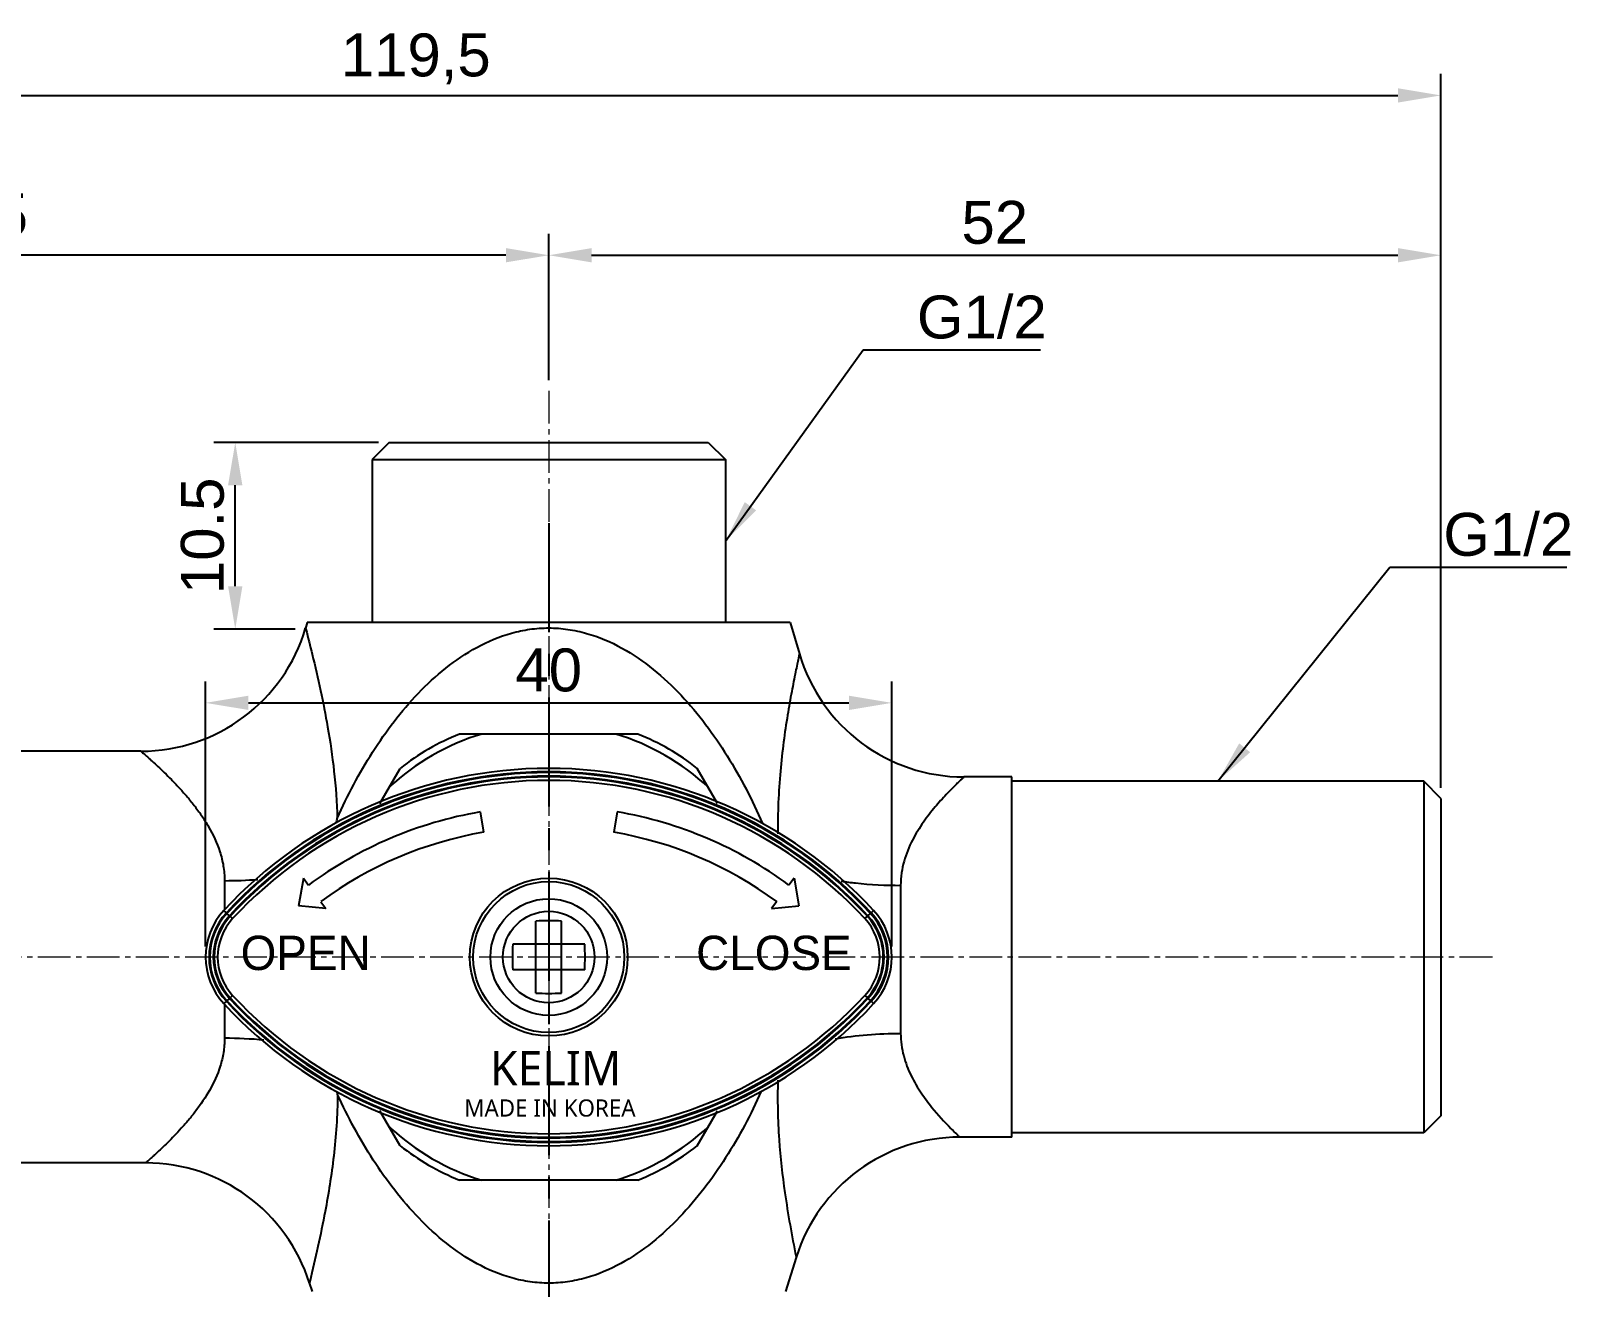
# Model space of a CAD drawing. Header units: millimetres. Extents: x 4590 to 5010, y -46 to 251.
# Drawn here: x 4672.5 to 4762.2, y 60.5 to 133.8 of the extents above; entities that cross this region are included whole.
import ezdxf

# ---------------------------------------------------------------- set-up
doc = ezdxf.new("R2010")
doc.units = ezdxf.units.MM
doc.header["$LTSCALE"] = 0.1
doc.linetypes.add('CENTER2', pattern=[28.575, 19.05, -3.175, 3.175, -3.175])
doc.linetypes.add('CENTERX2', pattern=[101.6, 63.5, -12.7, 12.7, -12.7])
for name, color, linetype in [('CENTER', 1, 'CENTERX2'), ('DIM', 3, 'Continuous'), ('FORM', 7, 'Continuous'), ('MEMBER', 7, 'Continuous')]:
    doc.layers.add(name, color=color, linetype=linetype)
doc.layers.add('Cneter', color=1, linetype='CENTER2', lineweight=13)
doc.styles.get("Standard").update_dxf_attribs({"font": 'arial.ttf'})
doc.dimstyles.new('ISO-25', dxfattribs={"dimtxt": 2.5, "dimasz": 2.5, "dimexe": 1.25, "dimexo": 0.625, "dimtad": 1, "dimtxsty": 'Standard', "dimcen": 2.5, "dimadec": 0, "dimazin": 0, "dimtfac": 1, "dimtmove": 0, "dimatfit": 3, "dimfxl": 1, "dimarcsym": 0})

# ---------------------------------------------------------------- blocks, each defined once
blk = doc.blocks.new('*D64')
at = {"layer": 'Defpoints', "color": 0, "transparency": 16777216}
for p in [(4684.383, 109.774), (4693.356, 109.774), (4688.501, 98.888)]:
    blk.add_point(p, dxfattribs=at)
at = {"layer": 'DIM', "color": 0, "lineweight": -2, "transparency": 16777216}
for p, q in [((4692.731, 109.774), (4683.133, 109.774)), ((4684.383, 101.388), (4684.383, 107.274)), ((4687.876, 98.888), (4683.133, 98.888))]:
    blk.add_line(p, q, dxfattribs=at)
at = {"layer": 'DIM', "color": 0, "transparency": 16777216}
for points in [[(4683.966, 107.274), (4684.8, 107.274), (4684.383, 109.774)], [(4683.966, 101.388), (4684.8, 101.388), (4684.383, 98.888)]]:
    blk.add_solid(points, dxfattribs=at)
at = {"layer": 'DIM', "color": 0, "transparency": 16777216, "insert": (4682.481, 104.331), "char_height": 2.5, "attachment_point": 5, "rotation": 90}
blk.add_mtext('10.5', dxfattribs=at)
blk = doc.blocks.new('*D66')
at = {"layer": 'Defpoints', "color": 0, "transparency": 16777216}
for p in [(4754.656, 120.687), (4702.656, 112.774), (4754.656, 89.024)]:
    blk.add_point(p, dxfattribs=at)
at = {"layer": 'DIM', "color": 0, "lineweight": -2, "transparency": 16777216}
for p, q in [((4702.656, 113.399), (4702.656, 121.937)), ((4754.656, 89.649), (4754.656, 121.937)), ((4705.156, 120.687), (4752.156, 120.687))]:
    blk.add_line(p, q, dxfattribs=at)
at = {"layer": 'DIM', "color": 0, "transparency": 16777216}
for points in [[(4705.156, 121.104), (4705.156, 120.271), (4702.656, 120.687)], [(4752.156, 121.104), (4752.156, 120.271), (4754.656, 120.687)]]:
    blk.add_solid(points, dxfattribs=at)
at = {"layer": 'DIM', "color": 0, "transparency": 16777216, "insert": (4728.656, 122.589), "char_height": 2.5, "attachment_point": 5}
blk.add_mtext('52', dxfattribs=at)
blk = doc.blocks.new('*D63')
at = {"layer": 'Defpoints', "color": 0, "transparency": 16777216}
for p in [(4635.156, 120.687), (4702.656, 112.774), (4635.156, 90.074)]:
    blk.add_point(p, dxfattribs=at)
at = {"layer": 'DIM', "color": 0, "lineweight": -2, "transparency": 16777216}
for p, q in [((4635.156, 90.699), (4635.156, 121.937)), ((4702.656, 113.399), (4702.656, 121.937)), ((4700.156, 120.687), (4637.656, 120.687))]:
    blk.add_line(p, q, dxfattribs=at)
at = {"layer": 'DIM', "color": 0, "transparency": 16777216}
for points in [[(4637.656, 121.104), (4637.656, 120.271), (4635.156, 120.687)], [(4700.156, 121.104), (4700.156, 120.271), (4702.656, 120.687)]]:
    blk.add_solid(points, dxfattribs=at)
at = {"layer": 'DIM', "color": 0, "transparency": 16777216, "insert": (4668.906, 122.815), "char_height": 2.5, "attachment_point": 5}
blk.add_mtext('67,5', dxfattribs=at)
blk = doc.blocks.new('*D62')
at = {"layer": 'Defpoints', "color": 0, "transparency": 16777216}
for p in [(4754.656, 130.004), (4635.156, 106.318), (4754.656, 106.318)]:
    blk.add_point(p, dxfattribs=at)
at = {"layer": 'DIM', "color": 0, "lineweight": -2, "transparency": 16777216}
for p, q in [((4635.156, 106.943), (4635.156, 131.254)), ((4754.656, 106.943), (4754.656, 131.254)), ((4637.656, 130.004), (4752.156, 130.004))]:
    blk.add_line(p, q, dxfattribs=at)
at = {"layer": 'DIM', "color": 0, "transparency": 16777216}
for points in [[(4637.656, 130.421), (4637.656, 129.588), (4635.156, 130.004)], [(4752.156, 130.421), (4752.156, 129.588), (4754.656, 130.004)]]:
    blk.add_solid(points, dxfattribs=at)
at = {"layer": 'DIM', "color": 0, "transparency": 16777216, "insert": (4694.906, 132.132), "char_height": 2.5, "attachment_point": 5}
blk.add_mtext('119,5', dxfattribs=at)
blk = doc.blocks.new('*D69')
at = {"layer": 'Defpoints', "color": 0, "transparency": 16777216}
for p in [(4722.656, 94.593), (4682.656, 79.774), (4722.656, 79.773)]:
    blk.add_point(p, dxfattribs=at)
at = {"layer": 'DIM', "color": 0, "lineweight": -2, "transparency": 16777216}
for p, q in [((4682.656, 80.399), (4682.656, 95.843)), ((4722.656, 80.398), (4722.656, 95.843)), ((4685.156, 94.593), (4720.156, 94.593))]:
    blk.add_line(p, q, dxfattribs=at)
at = {"layer": 'DIM', "color": 0, "transparency": 16777216}
for points in [[(4685.156, 95.01), (4685.156, 94.177), (4682.656, 94.593)], [(4720.156, 95.01), (4720.156, 94.177), (4722.656, 94.593)]]:
    blk.add_solid(points, dxfattribs=at)
at = {"layer": 'DIM', "color": 0, "transparency": 16777216, "insert": (4702.656, 96.495), "char_height": 2.5, "attachment_point": 5}
blk.add_mtext('40', dxfattribs=at)

msp = doc.modelspace()

# ---------------------------------------------------------------- linework, layer by layer
at = {"layer": 'CENTER'}
msp.add_line((4702.656, 105.065), (4702.656, 16.602), dxfattribs=at)
at = {"layer": 'Cneter'}
for p, q in [((4702.656, 112.774), (4702.656, 46.774)), ((4757.656, 79.774), (4631.787, 79.773))]:
    msp.add_line(p, q, dxfattribs=at)
at = {"layer": 'FORM'}
for p, q in [((4698.656, 88.232), (4698.86, 87.049)), ((4706.654, 88.233), (4706.451, 87.05)), ((4688.359, 84.371), (4688.074, 82.756)), ((4688.359, 84.371), (4688.656, 83.969)), ((4716.952, 84.375), (4716.655, 83.973)), ((4716.952, 84.375), (4717.238, 82.759)), ((4689.665, 82.601), (4688.074, 82.756)), ((4689.368, 83.003), (4689.665, 82.601)), ((4715.943, 83.007), (4715.646, 82.604)), ((4715.646, 82.604), (4717.238, 82.759))]:
    msp.add_line(p, q, dxfattribs=at)
at = {"layer": 'FORM', "color": 9, "linetype": 'Continuous'}
for centre, radius, start, end in [((4702.656, 64.988), 23.586, 99.76422, 126.41144), ((4702.66, 64.988), 23.586, 53.60372, 80.25094), ((4702.656, 64.988), 22.386, 99.76422, 126.41144), ((4702.66, 64.988), 22.386, 53.60372, 80.25094)]:
    msp.add_arc(centre, radius, start, end, dxfattribs=at)
at = {"layer": 'MEMBER', "color": 7, "linetype": 'Continuous'}
for p, q in [((4693.356, 109.774), (4692.356, 108.774)), ((4693.356, 109.774), (4711.956, 109.774)), ((4711.956, 109.774), (4712.956, 108.774)), ((4692.356, 108.774), (4692.356, 99.274)), ((4692.356, 108.774), (4712.956, 108.774)), ((4712.956, 108.774), (4712.956, 99.274)), ((4688.576, 99.274), (4688.477, 98.937)), ((4716.736, 99.274), (4688.576, 99.274)), ((4716.736, 99.274), (4717.269, 97.459)), ((4707.852, 92.774), (4697.46, 92.774)), ((4678.888, 91.774), (4667.656, 91.774)), ((4692.818, 88.733), (4693.996, 90.774)), ((4712.494, 88.733), (4711.316, 90.774)), ((4729.656, 90.274), (4726.847, 90.274)), ((4729.656, 69.274), (4729.656, 90.274)), ((4753.656, 90.024), (4729.656, 90.024)), ((4754.656, 89.024), (4753.656, 90.024)), ((4753.656, 90.024), (4753.656, 69.524)), ((4754.656, 89.024), (4754.656, 70.524)), ((4701.906, 77.678), (4701.906, 81.869)), ((4703.406, 77.678), (4703.406, 81.869)), ((4704.751, 80.524), (4700.561, 80.524)), ((4704.751, 79.024), (4700.561, 79.024)), ((4690.352, 71.763), (4690.315, 71.929)), ((4693.996, 68.774), (4692.818, 70.814)), ((4711.316, 68.774), (4712.494, 70.814)), ((4754.656, 70.524), (4753.656, 69.524)), ((4729.656, 69.274), (4726.602, 69.274)), ((4753.656, 69.524), (4729.656, 69.524)), ((4679.165, 67.774), (4667.656, 67.774)), ((4707.852, 66.774), (4697.46, 66.774)), ((4717.076, 62.267), (4716.451, 60.274)), ((4688.701, 60.784), (4688.861, 60.274))]:
    msp.add_line(p, q, dxfattribs=at)
at = {"layer": 'MEMBER', "color": 9, "linetype": 'Continuous'}
for p, q in [((4688.483, 98.958), (4688.501, 98.888)), ((4683.762, 84.226), (4683.762, 82.528)), ((4723.168, 83.955), (4723.168, 75.327)), ((4683.865, 82.353), (4683.718, 82.488)), ((4684.049, 82.183), (4683.902, 82.319)), ((4684.232, 82.013), (4684.086, 82.149)), ((4721.08, 82.013), (4721.227, 82.149)), ((4721.263, 82.183), (4721.41, 82.319)), ((4721.447, 82.353), (4721.594, 82.488)), ((4683.865, 77.194), (4683.718, 77.059)), ((4684.049, 77.364), (4683.902, 77.228)), ((4684.232, 77.534), (4684.086, 77.398)), ((4721.08, 77.534), (4721.227, 77.398)), ((4721.263, 77.364), (4721.41, 77.228)), ((4721.447, 77.194), (4721.594, 77.059)), ((4683.762, 77.019), (4683.762, 75.038)), ((4726.613, 69.278), (4726.618, 69.274)), ((4717.071, 62.296), (4717.076, 62.267)), ((4688.726, 60.848), (4688.706, 60.767))]:
    msp.add_line(p, q, dxfattribs=at)
for radius in [4.6, 2.667]:
    msp.add_circle((4702.656, 79.774), radius, dxfattribs=at)
at = {"layer": 'MEMBER', "color": 7, "linetype": 'Continuous'}
for radius in [4.4, 3.4]:
    msp.add_circle((4702.656, 79.774), radius, dxfattribs=at)
for centre, radius, start, end in [((4678.888, 101.774), 10, 270, 343.65064), ((4726.864, 100.273), 10, 196.34955, 270), ((4702.656, 79.774), 14, 111.78679, 128.21321), ((4702.656, 79.774), 14, 51.78679, 68.21321), ((4702.656, 64.988), 25.786, 42.74124, 137.25876), ((4702.656, 64.988), 25.536, 42.74124, 137.25876), ((4702.656, 64.988), 25.286, 42.74124, 137.25876), ((4578.148, 111.195), 114.586, 348.11305, 348.25026), ((4686.656, 79.774), 4, 137.25876, 222.74124), ((4686.656, 79.774), 3.75, 137.25876, 222.74124), ((4686.656, 79.774), 3.5, 137.25876, 222.74124), ((4702.656, 70.021), 11.871, 86.37903, 93.62097), ((4718.656, 79.774), 3.5, 317.25876, 42.74124), ((4718.656, 79.774), 3.75, 317.25876, 42.74124), ((4718.656, 79.774), 4, 317.25876, 42.74124), ((4712.417, 79.774), 11.88, 176.3804, 183.6196), ((4692.895, 79.774), 11.88, 356.3804, 3.6196), ((4702.656, 94.559), 25.536, 222.74124, 317.25876), ((4702.656, 94.559), 25.286, 222.74124, 317.25876), ((4702.656, 89.526), 11.871, 266.37903, 273.62097), ((4702.656, 94.559), 25.786, 222.74124, 317.25876), ((4726.618, 59.274), 10, 90, 162.57902), ((4702.656, 79.774), 14, 231.78679, 248.21321), ((4702.656, 79.774), 14, 291.78679, 308.21321), ((4679.165, 57.774), 10, 17.4208, 90)]:
    msp.add_arc(centre, radius, start, end, dxfattribs=at)
at = {"layer": 'MEMBER', "color": 9, "linetype": 'Continuous'}
for centre, radius, start, end in [((4702.656, 79.774), 13.574, 106.71581, 133.28419), ((4702.656, 79.774), 13.574, 46.71581, 73.28419), ((4702.656, 64.988), 25.586, 42.74124, 137.25876), ((4702.656, 64.988), 25.336, 42.74124, 137.25876), ((4702.656, 64.988), 25.086, 42.74124, 137.25876), ((4683.763, 110.905), 26.678, 269.99605, 274.16908), ((4686.656, 79.774), 3.8, 137.25876, 222.74124), ((4686.656, 79.774), 3.55, 137.25876, 222.74124), ((4686.656, 79.774), 3.3, 137.25876, 222.74124), ((4718.656, 79.774), 3.3, 317.25876, 42.74124), ((4718.656, 79.774), 3.55, 317.25876, 42.74124), ((4718.656, 79.774), 3.8, 317.25876, 42.74124), ((4702.656, 94.559), 25.586, 222.74124, 317.25876), ((4702.656, 94.559), 25.336, 222.74124, 317.25876), ((4702.656, 94.559), 25.086, 222.74124, 317.25876), ((4683.765, 50.059), 24.979, 84.73545, 90.00778), ((4702.656, 79.774), 13.574, 226.71581, 253.28419), ((4702.656, 79.774), 13.574, 286.71581, 313.28419)]:
    msp.add_arc(centre, radius, start, end, dxfattribs=at)
for points, start_tangent, end_tangent in [([(4688.501, 98.888), (4688.868, 97.431), (4689.769, 93.194), (4690.139, 90.62), (4690.332, 87.86)], (0.249861, -0.968282), (0.026849, -0.99964)), ([(4690.332, 87.86), (4692.39, 91.722), (4693.641, 93.504), (4695.056, 95.152), (4696.657, 96.619), (4698.466, 97.828), (4700.486, 98.657), (4701.56, 98.882), (4702.656, 98.959)], (0.40395, 0.914781), (1, 0.000098)), ([(4702.656, 98.959), (4703.773, 98.879), (4704.866, 98.646), (4706.919, 97.788), (4708.752, 96.541), (4710.37, 95.032), (4711.797, 93.34), (4713.055, 91.512), (4715.113, 87.554)], (1, -0.000119), (0.394184, -0.919032)), ([(4717.269, 97.458), (4717.253, 97.387), (4717.208, 97.178), (4717.137, 96.844), (4717.045, 96.402), (4716.821, 95.263), (4716.577, 93.875), (4716.346, 92.311), (4716.158, 90.618), (4716.013, 86.956)], (-0.225331, -0.974282), (0.015114, -0.999886)), ([(4678.888, 91.774), (4678.891, 91.771), (4678.899, 91.764), (4678.912, 91.752), (4678.932, 91.736), (4678.956, 91.715), (4678.986, 91.689), (4679.06, 91.624), (4679.154, 91.541), (4679.267, 91.442), (4679.396, 91.326), (4679.542, 91.195), (4679.873, 90.889), (4680.249, 90.53), (4680.659, 90.121), (4681.092, 89.665), (4681.537, 89.164), (4681.983, 88.617), (4682.418, 88.021), (4682.827, 87.375), (4683.489, 85.913), (4683.689, 85.094), (4683.762, 84.226)], (-0.966387, 0.257094), (0.000175, -1)), ([(4726.864, 90.273), (4726.831, 90.243), (4726.734, 90.152), (4726.577, 90.003), (4726.367, 89.801), (4725.826, 89.25), (4725.179, 88.526), (4724.497, 87.642), (4723.858, 86.592), (4723.367, 85.361), (4723.221, 84.677), (4723.168, 83.955)], (-0.747819, -0.663903), (-0.000117, -1)), ([(4719.703, 84.201), (4720.545, 84.094), (4723.168, 83.955)], (0.989356, -0.145515), (1, 0)), ([(4683.762, 75.038), (4683.693, 74.202), (4683.505, 73.413), (4682.882, 72.002), (4682.084, 70.803), (4681.662, 70.275), (4681.241, 69.792), (4680.832, 69.354), (4680.445, 68.961), (4680.09, 68.617), (4679.778, 68.324), (4679.642, 68.199), (4679.52, 68.089), (4679.415, 67.994), (4679.326, 67.916), (4679.257, 67.854), (4679.206, 67.809), (4679.188, 67.794), (4679.175, 67.783), (4679.165, 67.774)], (-0.000104, -1), (-0.865283, -0.501284)), ([(4719.355, 75.007), (4721.225, 75.246), (4723.168, 75.327)], (0.985085, 0.172068), (1, -0.000001)), ([(4723.168, 75.327), (4723.345, 74.008), (4723.785, 72.849), (4724.364, 71.854), (4724.986, 71.013), (4726.093, 69.786), (4726.613, 69.278)], (0.00011, -1), (0.726055, -0.687636)), ([(4715.042, 71.948), (4712.966, 68.067), (4711.707, 66.274), (4710.284, 64.615), (4708.677, 63.136), (4706.862, 61.914), (4704.835, 61.074), (4703.757, 60.846), (4702.656, 60.767)], (-0.405727, -0.913994), (-1, -0.000164)), ([(4716.012, 72.591), (4716.085, 69.128), (4716.421, 66.024), (4717.071, 62.296)], (-0.031407, -0.999507), (0.196882, -0.980427)), ([(4690.351, 71.767), (4690.283, 69.937), (4690.122, 68.178), (4689.892, 66.508), (4689.622, 64.949), (4688.726, 60.848)], (-0.007967, -0.999968), (-0.23501, -0.971993)), ([(4702.656, 60.767), (4701.568, 60.844), (4700.501, 61.067), (4698.493, 61.891), (4696.693, 63.09), (4695.096, 64.545), (4693.68, 66.178), (4692.425, 67.943), (4690.351, 71.767)], (-1, 0.000106), (-0.411639, 0.911347))]:
    msp.add_spline(points, degree=3, dxfattribs=dict(at, start_tangent=start_tangent, end_tangent=end_tangent))

# ---------------------------------------------------------------- texts
at = {"layer": 'DIM', "char_height": 2.5, "attachment_point": 7}
for insert in [(4724.116, 115.801), (4754.799, 103.13)]:
    msp.add_mtext('G1/2', dxfattribs=dict(at, insert=insert))
at = {"layer": 'FORM', "attachment_point": 1}
for s, insert, char_height, width in [('{\\fBodoni MT|b0|i0|c0|p18;OPEN}', (4684.699, 81.018), 2, 8.55425), ('{\\fBodoni MT|b0|i0|c0|p18;CLOSE}', (4711.246, 81.018), 2, 8.55425), ('{\\f@Malgun Gothic|b0|i0|c0|p50;KELIM}', (4699.223, 74.298), 2, 8.55425), ('{\\f@Malgun Gothic|b0|i0|c129|p50;MADE IN KOREA}', (4697.729, 71.474), 1, 12.46481)]:
    msp.add_mtext(s, dxfattribs=dict(at, insert=insert, char_height=char_height, width=width))

# ---------------------------------------------------------------- dimensions: what is measured, and where the dimension line sits
at = {"layer": 'DIM'}
for base, p1, p2, picture, middle in [((4754.656, 130.004), (4635.156, 106.318), (4754.656, 106.318), '*D62', (4694.906, 132.132)), ((4635.156, 120.687), (4702.656, 112.774), (4635.156, 90.074), '*D63', (4668.906, 122.815)), ((4754.656, 120.687), (4702.656, 112.774), (4754.656, 89.024), '*D66', (4728.656, 122.589)), ((4722.656, 94.593), (4682.656, 79.774), (4722.656, 79.773), '*D69', (4702.656, 96.495))]:
    dim = msp.add_linear_dim(base=base, p1=p1, p2=p2, dimstyle='ISO-25', dxfattribs=at)
    dim.commit()
    dim.dimension.update_dxf_attribs({"geometry": picture, "text_midpoint": middle})
dim = msp.add_linear_dim(base=(4684.383, 109.774), p1=(4688.501, 98.888), p2=(4693.356, 109.774), angle=90, text='10.5', dimstyle='ISO-25', dxfattribs=at)
dim.commit()
dim.dimension.update_dxf_attribs({"geometry": '*D64', "text_midpoint": (4682.481, 104.331)})

# ---------------------------------------------------------------- leaders
at = {"layer": 'DIM', "annotation_type": 0, "has_hookline": 1, "hookline_direction": 0, "text_width": 7.202}
for points in [[(4712.956, 104.024), (4720.991, 115.176), (4723.491, 115.176)], [(4741.656, 90.024), (4751.674, 102.505), (4754.174, 102.505)]]:
    msp.add_leader(points, dimstyle='ISO-25', dxfattribs=at)

doc.saveas('drawing.dxf')
